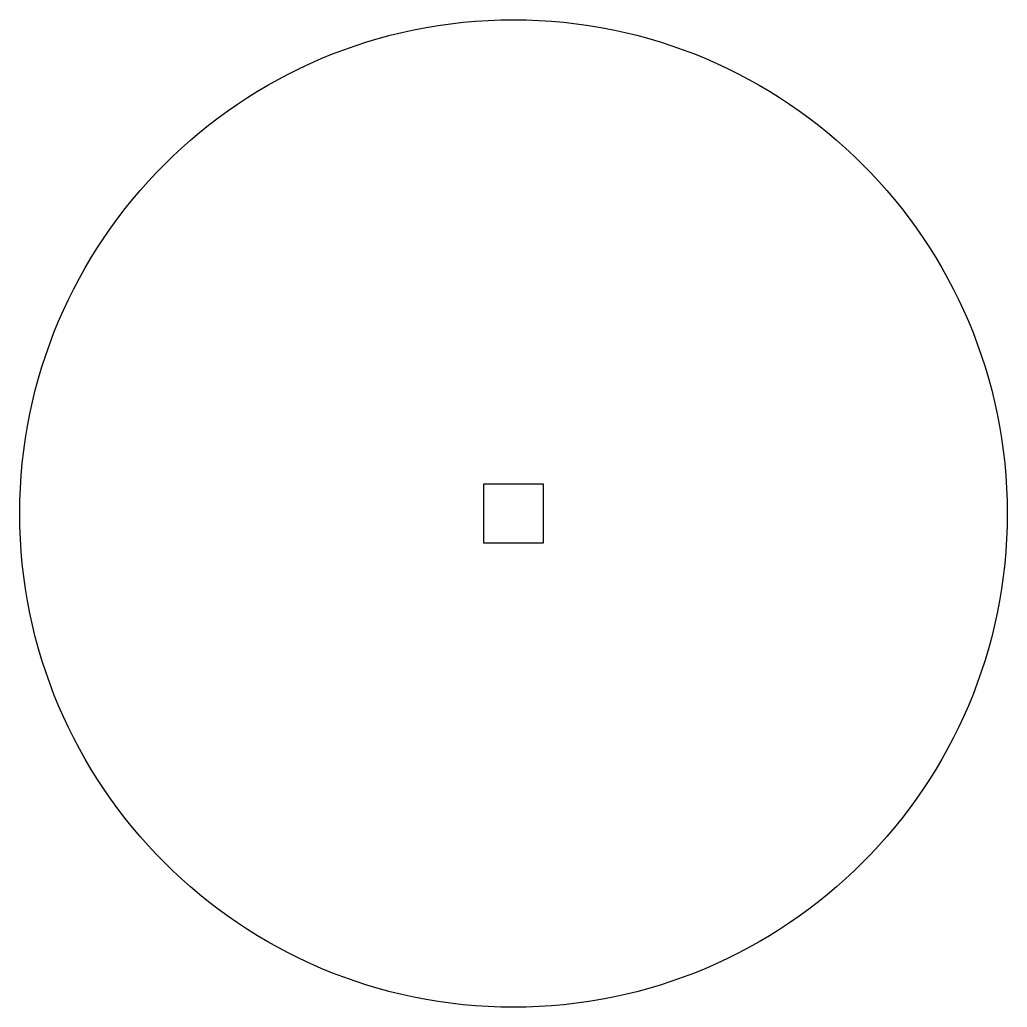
# Model space of a CAD drawing. Header units: inches. Extents: x -8.5 to 8.5, y -8.5 to 8.5.
import ezdxf

# ---------------------------------------------------------------- set-up
doc = ezdxf.new("R2010")
doc.units = ezdxf.units.IN
doc.header["$MEASUREMENT"] = 0

msp = doc.modelspace()

# ---------------------------------------------------------------- linework, layer by layer
msp.add_lwpolyline([(0.51, 0.51), (0.51, -0.51), (-0.51, -0.51), (-0.51, 0.51)], close=True)
msp.add_circle((0, 0), 8.5)

doc.saveas('drawing.dxf')
